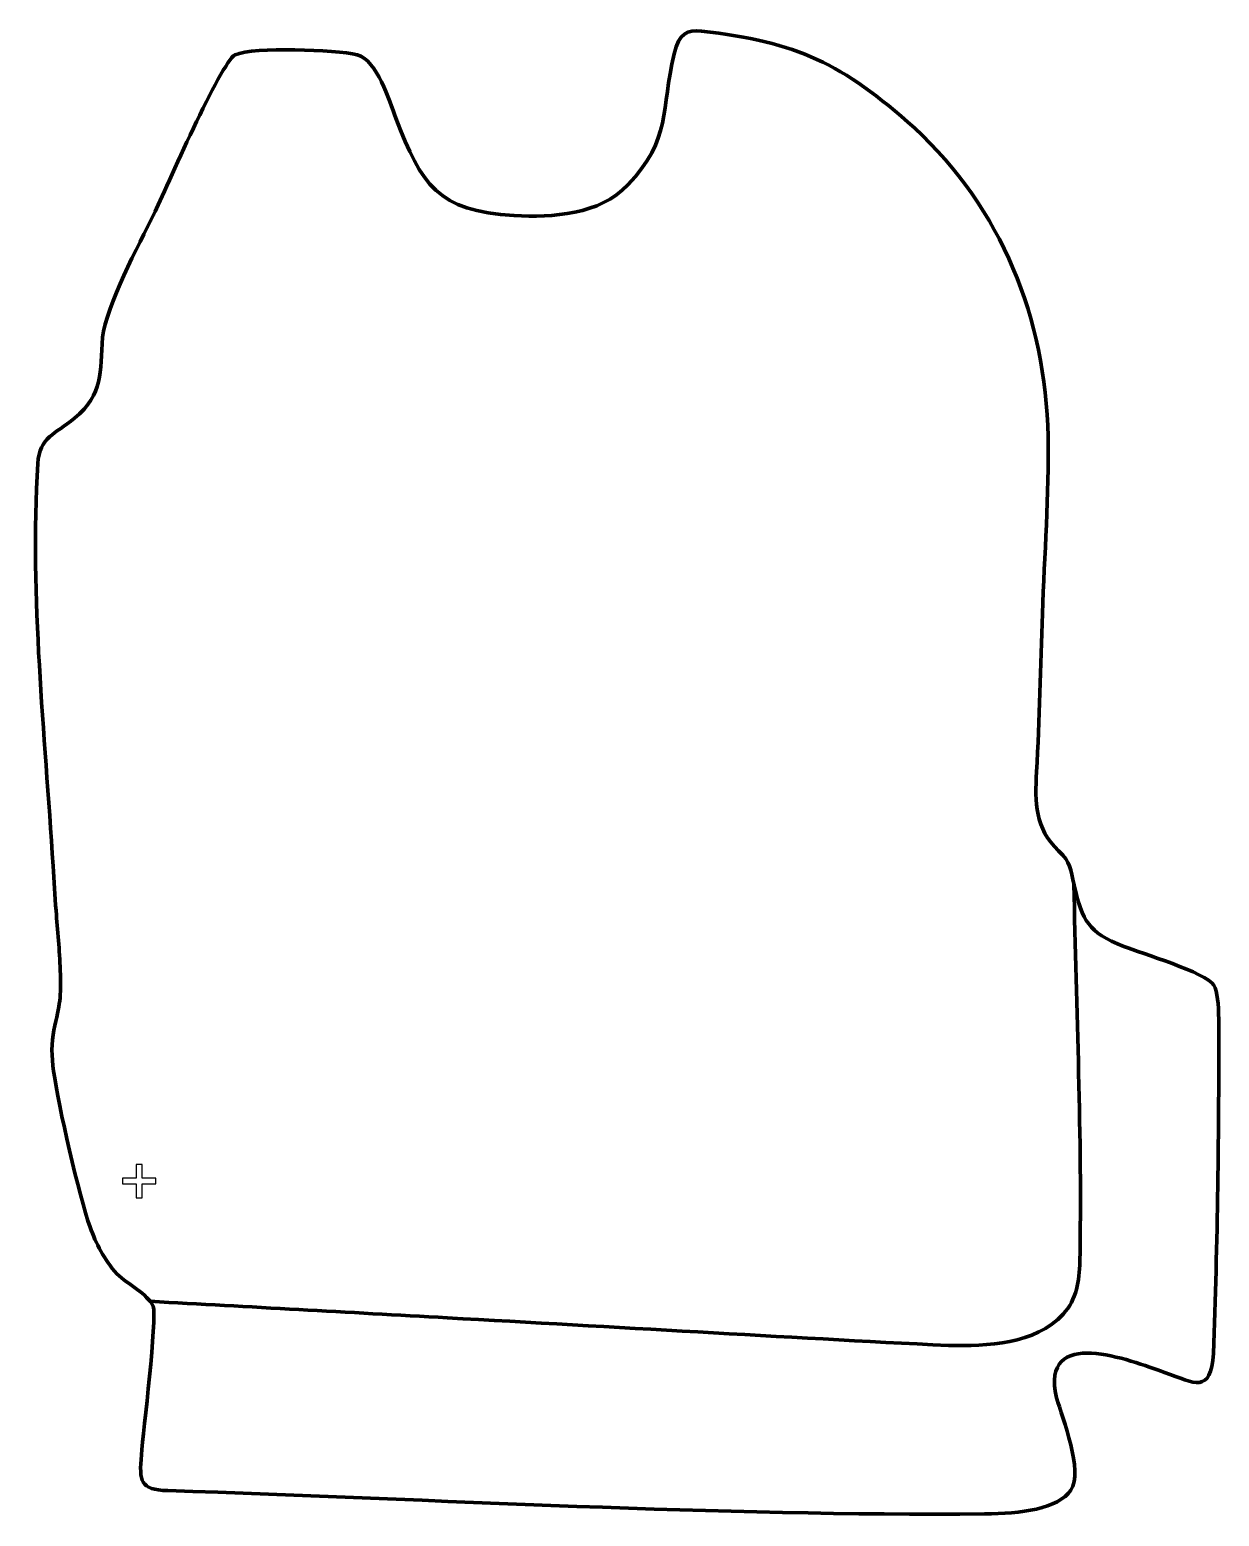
# Model space of a CAD drawing. Header units: millimetres. Extents: x 990 to 1583, y 43 to 784.
import ezdxf

# ---------------------------------------------------------------- set-up
doc = ezdxf.new("R2010")
doc.units = ezdxf.units.MM
doc.header["$MEASUREMENT"] = 0
doc.layers.add('layer 2', color=7, linetype='Continuous')
doc.layers.add('layer 3', color=7, linetype='Continuous')

msp = doc.modelspace()

# ---------------------------------------------------------------- linework, layer by layer
at = {"layer": 'layer 2', "color": 140, "lineweight": 158}
msp.add_open_spline([(1049.9251, 149.8009), (1099.2798, 147.0604), (1148.6345, 144.3199), (1197.9891, 141.5795), (1197.9891, 141.5795), (1281.2304, 136.9573), (1364.5021, 131.9741), (1447.7553, 127.7176), (1447.7553, 127.7176), (1466.9904, 127.5505), (1490.7743, 128.1728), (1504.8875, 143.4665), (1504.8875, 143.4665), (1511.5716, 150.7096), (1512.9184, 160.0858), (1513.1223, 169.5029), (1513.1223, 169.5029), (1514.4586, 231.2694), (1511.2409, 295.5818), (1510.2074, 357.5944)], degree=3, knots=[0, 0, 0, 0, 0.16666667, 0.16666667, 0.16666667, 0.16666667, 0.33333333, 0.33333333, 0.33333333, 0.33333333, 0.5, 0.5, 0.5, 0.5, 0.66666667, 0.66666667, 0.66666667, 0.66666667, 1, 1, 1, 1], dxfattribs=at)
at = {"layer": 'layer 2', "color": 142}
msp.add_open_spline([(1043.0358, 201.3714), (1043.0358, 201.3714), (1043.0358, 208.2859), (1043.0358, 208.2859), (1043.0358, 208.2859), (1043.0358, 208.2859), (1036.1567, 208.2859), (1036.1567, 208.2859), (1036.1567, 208.2859), (1036.1567, 208.2859), (1036.1567, 211.1787), (1036.1567, 211.1787), (1036.1567, 211.1787), (1036.1567, 211.1787), (1043.0358, 211.1787), (1043.0358, 211.1787), (1043.0358, 211.1787), (1043.0358, 211.1787), (1043.0358, 218.0578), (1043.0358, 218.0578), (1043.0358, 218.0578), (1043.0358, 218.0578), (1045.9639, 218.0578), (1045.9639, 218.0578), (1045.9639, 218.0578), (1045.9639, 218.0578), (1045.9639, 211.1787), (1045.9639, 211.1787), (1045.9639, 211.1787), (1045.9639, 211.1787), (1052.8431, 211.1787), (1052.8431, 211.1787), (1052.8431, 211.1787), (1052.8431, 211.1787), (1052.8431, 208.2859), (1052.8431, 208.2859), (1052.8431, 208.2859), (1052.8431, 208.2859), (1045.9639, 208.2859), (1045.9639, 208.2859), (1045.9639, 208.2859), (1045.9639, 208.2859), (1045.9639, 201.3714), (1045.9639, 201.3714), (1045.9639, 201.3714), (1045.9639, 201.3714), (1043.0358, 201.3714), (1043.0358, 201.3714)], degree=3, knots=[0, 0, 0, 0, 0.07692308, 0.07692308, 0.07692308, 0.07692308, 0.15384615, 0.15384615, 0.15384615, 0.15384615, 0.23076923, 0.23076923, 0.23076923, 0.23076923, 0.30769231, 0.30769231, 0.30769231, 0.30769231, 0.38461538, 0.38461538, 0.38461538, 0.38461538, 0.46153846, 0.46153846, 0.46153846, 0.46153846, 0.53846154, 0.53846154, 0.53846154, 0.53846154, 0.61538462, 0.61538462, 0.61538462, 0.61538462, 0.69230769, 0.69230769, 0.69230769, 0.69230769, 0.76923077, 0.76923077, 0.76923077, 0.76923077, 0.84615385, 0.84615385, 0.84615385, 0.84615385, 1, 1, 1, 1], dxfattribs=at)
at = {"layer": 'layer 3', "color": 242, "lineweight": 158}
msp.add_open_spline([(1001.5429, 366.7845), (997.4957, 434.005), (989.9536, 499.8273), (993.9886, 567.3658), (993.9886, 567.3658), (994.7951, 580.8646), (1002.5634, 581.9081), (1012.1812, 589.9424), (1012.1812, 589.9424), (1027.076, 602.3849), (1024.7516, 612.5863), (1026.2555, 630.3121), (1026.2555, 630.3121), (1028.0725, 646.2217), (1044.2082, 676.2582), (1051.862, 691.7697), (1051.862, 691.7697), (1057.4424, 703.7624), (1085.0807, 767.2866), (1092.2882, 771.1368), (1092.2882, 771.1368), (1101.6348, 775.3853), (1142.192, 773.5686), (1153.0968, 771.2076), (1153.0968, 771.2076), (1163.2913, 768.0464), (1168.8013, 748.775), (1172.3885, 739.4843), (1172.3885, 739.4843), (1185.1849, 706.2916), (1193.1515, 693.2804), (1231.2743, 691.0184), (1231.2743, 691.0184), (1250.5954, 689.9809), (1273.8299, 691.3556), (1287.9443, 706.3), (1287.9443, 706.3), (1309.8204, 729.4625), (1304.3997, 743.4885), (1310.9529, 771.6463), (1310.9529, 771.6463), (1313.4548, 782.0595), (1317.7213, 783.6413), (1324.5635, 782.9891), (1324.5635, 782.9891), (1372.6658, 777.3896), (1394.673, 766.9879), (1430.7265, 734.6737), (1430.7265, 734.6737), (1474.0707, 694.5499), (1496.168, 639.5666), (1497.2937, 580.9575), (1497.2937, 580.9575), (1497.8464, 552.1836), (1495.5562, 521.5479), (1494.4831, 492.5879), (1494.4831, 492.5879), (1493.5085, 466.2836), (1493.1325, 439.9396), (1491.6064, 413.666), (1491.6064, 413.666), (1490.7601, 398.3304), (1490.7654, 385.6068), (1502.5984, 374.2948), (1502.5984, 374.2948), (1508.7394, 368.4242), (1508.2685, 365.5077), (1510.2933, 357.2407), (1510.2933, 357.2407), (1514.7593, 339.0072), (1516.8967, 334.1377), (1535.1202, 326.6228), (1535.1202, 326.6228), (1543.6042, 323.2986), (1576.1418, 313.7192), (1579.8986, 307.391), (1579.8986, 307.391), (1581.7217, 304.32), (1582.2928, 297.7212), (1582.3308, 290.3432), (1582.3308, 290.3432), (1582.6109, 235.9228), (1581.6746, 178.0448), (1579.7652, 123.8075), (1579.7652, 123.8075), (1578.1791, 103.5001), (1570.7731, 108.8841), (1555.4025, 114.3022), (1555.4025, 114.3022), (1538.3223, 120.4444), (1493.2036, 137.9548), (1501.5117, 101.7263), (1501.5117, 101.7263), (1504.6307, 91.3325), (1514.9306, 65.0771), (1508.6879, 55.6941), (1508.6879, 55.6941), (1502.3988, 46.2412), (1483.6899, 43.9791), (1465.7181, 43.8204), (1465.7181, 43.8204), (1333.4718, 42.652), (1191.6903, 51.1502), (1058.6857, 55.4434), (1058.6857, 55.4434), (1044.7713, 55.8925), (1044.589, 60.0521), (1045.5516, 73.3121), (1045.5516, 73.3121), (1046.4888, 84.994), (1053.533, 141.0264), (1051.4038, 147.3988), (1051.4038, 147.3988), (1048.5852, 153.5633), (1038.8946, 158.168), (1033.369, 163.4414), (1033.369, 163.4414), (1027.0327, 170.7653), (1022.9529, 178.5771), (1020.0282, 186.7439), (1020.0282, 186.7439), (1014.4783, 202.2407), (1004.2749, 247.2693), (1001.8412, 264.5494), (1001.8412, 264.5494), (1000.8237, 271.7741), (1000.6085, 278.8101), (1001.9862, 285.0149), (1001.9862, 285.0149), (1004.8936, 298.1087), (1005.7169, 300.8997), (1005.1677, 314.8617), (1005.1677, 314.8617), (1004.7791, 324.7425), (1003.8299, 334.6369), (1003.0632, 344.4969), (1003.0632, 344.4969), (1002.5186, 351.9276), (1001.9752, 359.3458), (1001.5429, 366.7845)], degree=3, knots=[0, 0, 0, 0, 0.02777778, 0.02777778, 0.02777778, 0.02777778, 0.05555556, 0.05555556, 0.05555556, 0.05555556, 0.08333333, 0.08333333, 0.08333333, 0.08333333, 0.11111111, 0.11111111, 0.11111111, 0.11111111, 0.13888889, 0.13888889, 0.13888889, 0.13888889, 0.16666667, 0.16666667, 0.16666667, 0.16666667, 0.19444444, 0.19444444, 0.19444444, 0.19444444, 0.22222222, 0.22222222, 0.22222222, 0.22222222, 0.25, 0.25, 0.25, 0.25, 0.27777778, 0.27777778, 0.27777778, 0.27777778, 0.30555556, 0.30555556, 0.30555556, 0.30555556, 0.33333333, 0.33333333, 0.33333333, 0.33333333, 0.36111111, 0.36111111, 0.36111111, 0.36111111, 0.38888889, 0.38888889, 0.38888889, 0.38888889, 0.41666667, 0.41666667, 0.41666667, 0.41666667, 0.44444444, 0.44444444, 0.44444444, 0.44444444, 0.47222222, 0.47222222, 0.47222222, 0.47222222, 0.5, 0.5, 0.5, 0.5, 0.52777778, 0.52777778, 0.52777778, 0.52777778, 0.55555556, 0.55555556, 0.55555556, 0.55555556, 0.58333333, 0.58333333, 0.58333333, 0.58333333, 0.61111111, 0.61111111, 0.61111111, 0.61111111, 0.63888889, 0.63888889, 0.63888889, 0.63888889, 0.66666667, 0.66666667, 0.66666667, 0.66666667, 0.69444444, 0.69444444, 0.69444444, 0.69444444, 0.72222222, 0.72222222, 0.72222222, 0.72222222, 0.75, 0.75, 0.75, 0.75, 0.77777778, 0.77777778, 0.77777778, 0.77777778, 0.80555556, 0.80555556, 0.80555556, 0.80555556, 0.83333333, 0.83333333, 0.83333333, 0.83333333, 0.86111111, 0.86111111, 0.86111111, 0.86111111, 0.88888889, 0.88888889, 0.88888889, 0.88888889, 0.91666667, 0.91666667, 0.91666667, 0.91666667, 0.94444444, 0.94444444, 0.94444444, 0.94444444, 1, 1, 1, 1], dxfattribs=at)

doc.saveas('drawing.dxf')
